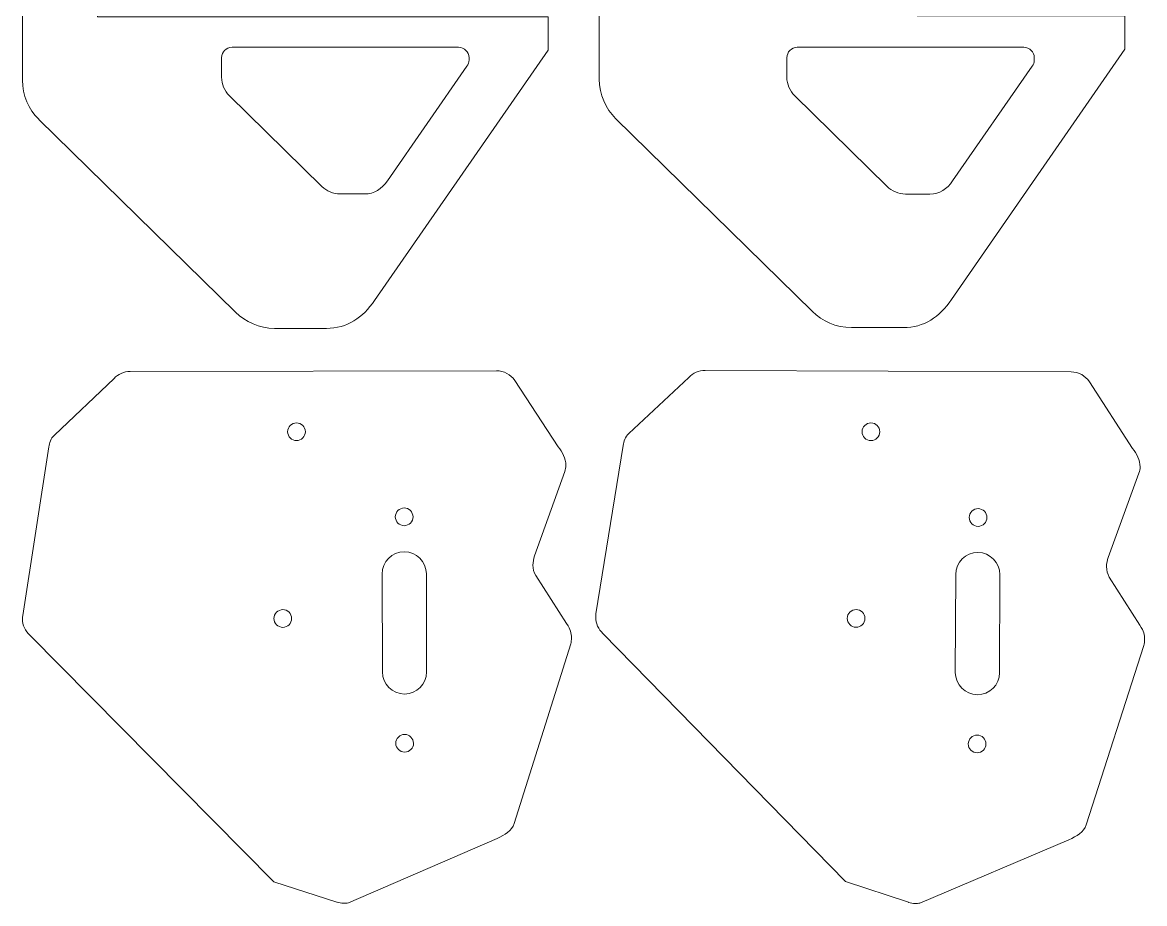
# Model space of a CAD drawing. Header units: inches. Extents: x -110 to 115, y -49 to 49.
# Drawn here: x 12.7 to 63.5, y -43.4 to -3.6 of the extents above; entities that cross this region are included whole.
import ezdxf

# ---------------------------------------------------------------- set-up
doc = ezdxf.new("R2010")
doc.units = ezdxf.units.IN
doc.header["$MEASUREMENT"] = 0
doc.layers.add('Livello 1', color=7, linetype='Continuous')

# ---------------------------------------------------------------- blocks, each defined once
blk = doc.blocks.new('block 3')
at = {"layer": 'Livello 1', "color": 250, "lineweight": 9}
blk.add_open_spline([(54.724, -16.101), (54.724, -16.101), (54.725, -16.101), (54.725, -16.101), (54.725, -16.101), (54.725, -16.101), (54.725, -16.101), (54.725, -16.101), (54.725, -16.101), (54.725, -16.101), (54.725, -16.101), (54.725, -16.101), (54.725, -16.101), (54.725, -16.101), (62.563, -4.789), (62.563, -4.789), (62.563, -4.789), (62.563, -4.789), (62.563, -4.789), (62.563, -4.789), (62.563, -4.789), (62.563, -4.789), (62.563, -4.789), (62.563, -4.789), (62.563, -4.789), (62.563, -4.789), (62.563, -3.285), (62.563, -3.285), (62.563, -3.285), (62.563, -3.285), (62.563, -3.285), (62.563, -3.285), (62.563, -3.285), (62.563, -3.285), (62.563, -3.285), (62.563, -3.285), (62.563, -3.285), (62.563, -3.285), (53.18, -3.285), (53.18, -3.285), (53.18, -3.285), (53.18, -3.285), (53.18, -3.285), (53.18, -3.285), (53.18, -3.285), (53.18, -3.285), (53.18, -3.285), (53.18, -3.285), (53.18, -3.285), (53.18, -3.285), (53.18, -2.284), (53.18, -2.284), (53.18, -2.284), (53.18, -2.284), (53.18, -2.284), (53.18, -2.284), (53.18, -2.284), (53.18, -2.284), (53.18, -2.284), (53.18, -2.284), (53.18, -2.284), (53.18, -2.284), (62.563, -2.284), (62.563, -2.284), (62.563, -2.284), (62.563, -2.284), (62.563, -2.284), (62.563, -2.284), (62.563, -2.284), (62.563, -2.284), (62.563, -2.284), (62.563, -2.284), (62.563, -2.284), (62.563, -2.284), (62.563, 1.038), (62.563, 1.038), (62.563, 1.038), (62.563, 1.038), (62.563, 1.038), (62.563, 1.038), (62.563, 1.038), (62.563, 1.038), (62.563, 1.038), (62.563, 1.038), (62.563, 1.038), (62.563, 1.038), (60.559, 3.043), (60.559, 3.043), (60.559, 3.043), (60.559, 3.043), (60.559, 3.043), (60.559, 3.043), (60.559, 3.043), (60.559, 3.043), (60.559, 3.043), (60.559, 3.043), (60.559, 3.043), (60.559, 3.043), (60.557, 3.038), (60.557, 3.038), (60.557, 3.038), (60.557, 3.038), (60.557, 3.038), (60.557, 3.038), (60.557, 3.038), (60.557, 3.038), (60.557, 3.038), (60.557, 3.038), (60.557, 3.038), (60.557, 3.038), (60.557, 28.702), (60.557, 28.702), (60.557, 28.702), (60.557, 28.702), (60.557, 28.702), (60.557, 28.702), (60.557, 28.702), (60.557, 28.702), (60.557, 28.702), (60.557, 28.702), (60.557, 28.702), (60.557, 28.702), (60.559, 28.697), (60.559, 28.697), (60.559, 28.697), (60.559, 28.697), (60.559, 28.697), (60.559, 28.697), (60.559, 28.697), (60.559, 28.697), (60.559, 28.697), (60.559, 28.697), (60.559, 28.697), (60.559, 28.697), (62.563, 30.702), (62.563, 30.702), (62.563, 30.702), (62.563, 30.702), (62.563, 30.702), (62.563, 30.702), (62.563, 30.702), (62.563, 30.702), (62.563, 30.702), (62.563, 30.702), (62.563, 30.702), (62.563, 30.702), (62.563, 34.014), (62.563, 34.014), (62.563, 34.014), (62.563, 34.014), (62.563, 34.014), (62.563, 34.014), (62.563, 34.014), (62.563, 34.014), (62.563, 34.014), (62.563, 34.014), (62.563, 34.014), (62.563, 34.014), (53.18, 34.014), (53.18, 34.014), (53.18, 34.014), (53.18, 34.014), (53.18, 34.014), (53.18, 34.014), (53.18, 34.014), (53.18, 34.014), (53.18, 34.014), (53.18, 34.014), (53.18, 34.014), (53.18, 34.014), (53.18, 35.015), (53.18, 35.015), (53.18, 35.015), (53.18, 35.015), (53.18, 35.015), (53.18, 35.015), (53.18, 35.015), (53.18, 35.015), (53.18, 35.015), (53.18, 35.015), (53.18, 35.015), (53.18, 35.015), (62.563, 35.015), (62.563, 35.015), (62.563, 35.015), (62.563, 35.015), (62.563, 35.015), (62.563, 35.015), (62.563, 35.015), (62.563, 35.015), (62.563, 35.015), (62.563, 35.015), (62.563, 35.015), (62.563, 35.015), (62.563, 36.519), (62.563, 36.519), (62.563, 36.519), (62.563, 36.519), (62.563, 36.519), (62.563, 36.519), (62.563, 36.519), (62.563, 36.519), (62.563, 36.519), (62.563, 36.519), (62.563, 36.519), (62.563, 36.519), (54.725, 47.831), (54.725, 47.831), (54.725, 47.831), (54.725, 47.831), (54.725, 47.831), (54.725, 47.831), (54.725, 47.831), (54.725, 47.831), (54.725, 47.831), (54.725, 47.831), (54.725, 47.831), (54.725, 47.831), (54.724, 47.83), (54.724, 47.83), (54.724, 47.83), (54.724, 47.83), (54.724, 47.83), (54.724, 47.83), (54.724, 47.83), (54.724, 47.83), (54.724, 47.83), (54.724, 47.83), (54.724, 47.83), (54.191, 48.619), (53.481, 49.096), (52.55, 49.096), (52.55, 49.096), (52.55, 49.096), (52.55, 49.096), (52.55, 49.096), (52.55, 49.096), (52.55, 49.096), (52.55, 49.096), (52.55, 49.096), (52.55, 49.096), (52.55, 49.096), (50.203, 49.096), (50.203, 49.096), (50.203, 49.096), (50.203, 49.096), (50.203, 49.096), (50.203, 49.096), (50.203, 49.096), (50.203, 49.096), (50.203, 49.096), (50.203, 49.096), (50.203, 49.096), (49.513, 49.096), (48.888, 48.816), (48.436, 48.364), (48.436, 48.364), (48.436, 48.364), (48.436, 48.364), (48.436, 48.364), (48.436, 48.364), (48.436, 48.364), (48.436, 48.364), (48.436, 48.364), (48.436, 48.364), (48.436, 48.364), (39.542, 39.651), (39.542, 39.651), (39.542, 39.651), (39.542, 39.651), (39.542, 39.651), (39.542, 39.651), (39.542, 39.651), (39.542, 39.651), (39.542, 39.651), (39.542, 39.651), (39.542, 39.651), (39.542, 39.651), (39.545, 39.649), (39.545, 39.649), (39.545, 39.649), (39.545, 39.649), (39.545, 39.649), (39.545, 39.649), (39.545, 39.649), (39.545, 39.649), (39.545, 39.649), (39.545, 39.649), (39.545, 39.649), (39.089, 39.196), (38.806, 38.569), (38.806, 37.876), (38.806, 37.876), (38.806, 37.876), (38.806, 37.876), (38.806, 37.876), (38.806, 37.876), (38.806, 37.876), (38.806, 37.876), (38.806, 37.876), (38.806, 37.876), (38.806, 37.876), (38.806, 36.519), (38.806, 36.519), (38.806, 36.519), (38.806, 36.519), (38.806, 36.519), (38.806, 36.519), (38.806, 36.519), (38.806, 36.519), (38.806, 36.519), (38.806, 36.519), (38.806, 36.519), (38.806, 36.519), (38.806, -4.789), (38.806, -4.789), (38.806, -4.789), (38.806, -4.789), (38.806, -4.789), (38.806, -4.789), (38.806, -4.789), (38.806, -4.789), (38.806, -4.789), (38.806, -4.789), (38.806, -4.789), (38.806, -4.789), (38.806, -6.146), (38.806, -6.146), (38.806, -6.146), (38.806, -6.146), (38.806, -6.146), (38.806, -6.146), (38.806, -6.146), (38.806, -6.146), (38.806, -6.146), (38.806, -6.146), (38.806, -6.146), (38.806, -6.839), (39.089, -7.467), (39.545, -7.92), (39.545, -7.92), (39.545, -7.92), (39.545, -7.92), (39.545, -7.92), (39.545, -7.92), (39.545, -7.92), (39.545, -7.92), (39.545, -7.92), (39.545, -7.92), (39.545, -7.92), (39.542, -7.922), (39.542, -7.922), (39.542, -7.922), (39.542, -7.922), (39.542, -7.922), (39.542, -7.922), (39.542, -7.922), (39.542, -7.922), (39.542, -7.922), (39.542, -7.922), (39.542, -7.922), (39.542, -7.922), (48.436, -16.634), (48.436, -16.634), (48.436, -16.634), (48.436, -16.634), (48.436, -16.634), (48.436, -16.634), (48.436, -16.634), (48.436, -16.634), (48.436, -16.634), (48.436, -16.634), (48.436, -16.634), (48.888, -17.087), (49.513, -17.367), (50.203, -17.367), (50.203, -17.367), (50.203, -17.367), (50.203, -17.367), (50.203, -17.367), (50.203, -17.367), (50.203, -17.367), (50.203, -17.367), (50.203, -17.367), (50.203, -17.367), (50.203, -17.367), (52.55, -17.367), (52.55, -17.367), (52.55, -17.367), (52.55, -17.367), (52.55, -17.367), (52.55, -17.367), (52.55, -17.367), (52.55, -17.367), (52.55, -17.367), (52.55, -17.367), (52.55, -17.367), (53.481, -17.367), (54.191, -16.889), (54.724, -16.101)], degree=3, knots=[0, 0, 0, 0, 1, 1, 1, 2, 2, 2, 3, 3, 3, 4, 4, 4, 5, 5, 5, 6, 6, 6, 7, 7, 7, 8, 8, 8, 9, 9, 9, 10, 10, 10, 11, 11, 11, 12, 12, 12, 13, 13, 13, 14, 14, 14, 15, 15, 15, 16, 16, 16, 17, 17, 17, 18, 18, 18, 19, 19, 19, 20, 20, 20, 21, 21, 21, 22, 22, 22, 23, 23, 23, 24, 24, 24, 25, 25, 25, 26, 26, 26, 27, 27, 27, 28, 28, 28, 29, 29, 29, 30, 30, 30, 31, 31, 31, 32, 32, 32, 33, 33, 33, 34, 34, 34, 35, 35, 35, 36, 36, 36, 37, 37, 37, 38, 38, 38, 39, 39, 39, 40, 40, 40, 41, 41, 41, 42, 42, 42, 43, 43, 43, 44, 44, 44, 45, 45, 45, 46, 46, 46, 47, 47, 47, 48, 48, 48, 49, 49, 49, 50, 50, 50, 51, 51, 51, 52, 52, 52, 53, 53, 53, 54, 54, 54, 55, 55, 55, 56, 56, 56, 57, 57, 57, 58, 58, 58, 59, 59, 59, 60, 60, 60, 61, 61, 61, 62, 62, 62, 63, 63, 63, 64, 64, 64, 65, 65, 65, 66, 66, 66, 67, 67, 67, 68, 68, 68, 69, 69, 69, 70, 70, 70, 71, 71, 71, 72, 72, 72, 73, 73, 73, 74, 74, 74, 75, 75, 75, 76, 76, 76, 77, 77, 77, 78, 78, 78, 79, 79, 79, 80, 80, 80, 81, 81, 81, 82, 82, 82, 83, 83, 83, 84, 84, 84, 85, 85, 85, 86, 86, 86, 87, 87, 87, 88, 88, 88, 89, 89, 89, 90, 90, 90, 91, 91, 91, 92, 92, 92, 93, 93, 93, 94, 94, 94, 95, 95, 95, 96, 96, 96, 97, 97, 97, 98, 98, 98, 99, 99, 99, 100, 100, 100, 101, 101, 101, 102, 102, 102, 103, 103, 103, 104, 104, 104, 105, 105, 105, 106, 106, 106, 107, 107, 107, 108, 108, 108, 109, 109, 109, 110, 110, 110, 111, 111, 111, 112, 112, 112, 113, 113, 113, 114, 114, 114, 115, 115, 115, 116, 116, 116, 117, 117, 117, 118, 118, 118, 119, 119, 119, 120, 120, 120, 121, 121, 121, 122, 122, 122, 123, 123, 123, 124, 124, 124, 125, 125, 125, 126, 126, 126, 127, 127, 127, 128, 128, 128, 129, 129, 129, 130, 130, 130, 131, 131, 131, 132, 132, 132, 133, 133, 133, 133], dxfattribs=at)
blk = doc.blocks.new('block 2')
at = {"layer": 'Livello 1'}
blk.add_blockref('block 3', (0, 0), dxfattribs=at)
blk = doc.blocks.new('block 7')
at = {"layer": 'Livello 1', "color": 250, "lineweight": 9}
blk.add_open_spline([(52.649, -11.33), (52.324, -11.33), (52.03, -11.198), (51.817, -10.985), (51.817, -10.985), (51.817, -10.985), (51.817, -10.985), (51.817, -10.985), (51.817, -10.985), (51.817, -10.985), (51.817, -10.985), (51.817, -10.985), (51.817, -10.985), (51.817, -10.985), (47.631, -6.884), (47.631, -6.884), (47.631, -6.884), (47.631, -6.884), (47.631, -6.884), (47.631, -6.884), (47.631, -6.884), (47.631, -6.884), (47.631, -6.884), (47.631, -6.884), (47.631, -6.884), (47.631, -6.884), (47.632, -6.883), (47.632, -6.883), (47.632, -6.883), (47.632, -6.883), (47.632, -6.883), (47.632, -6.883), (47.632, -6.883), (47.632, -6.883), (47.632, -6.883), (47.632, -6.883), (47.632, -6.883), (47.417, -6.67), (47.284, -6.375), (47.284, -6.048), (47.284, -6.048), (47.284, -6.048), (47.284, -6.048), (47.284, -6.048), (47.284, -6.048), (47.284, -6.048), (47.284, -6.048), (47.284, -6.048), (47.284, -6.048), (47.284, -6.048), (47.284, -5.172), (47.284, -5.172), (47.284, -5.172), (47.284, -5.172), (47.284, -5.172), (47.284, -5.172), (47.284, -5.172), (47.284, -5.172), (47.284, -5.172), (47.284, -5.172), (47.284, -5.172), (47.284, -4.912), (47.495, -4.701), (47.755, -4.701), (47.755, -4.701), (47.755, -4.701), (47.755, -4.701), (47.755, -4.701), (47.755, -4.701), (47.755, -4.701), (47.755, -4.701), (47.755, -4.701), (47.755, -4.701), (47.755, -4.701), (57.996, -4.701), (57.996, -4.701), (57.996, -4.701), (57.996, -4.701), (57.996, -4.701), (57.996, -4.701), (57.996, -4.701), (57.996, -4.701), (57.996, -4.701), (57.996, -4.701), (57.996, -4.701), (58.256, -4.701), (58.467, -4.912), (58.467, -5.172), (58.467, -5.172), (58.467, -5.172), (58.467, -5.172), (58.467, -5.172), (58.467, -5.172), (58.467, -5.172), (58.467, -5.172), (58.467, -5.172), (58.467, -5.172), (58.467, -5.172), (58.467, -5.273), (58.467, -5.273), (58.467, -5.273), (58.467, -5.273), (58.467, -5.273), (58.467, -5.273), (58.467, -5.273), (58.467, -5.273), (58.467, -5.273), (58.467, -5.273), (58.467, -5.273), (58.467, -5.38), (58.431, -5.479), (58.37, -5.558), (58.37, -5.558), (58.37, -5.558), (58.37, -5.558), (58.37, -5.558), (58.37, -5.558), (58.37, -5.558), (58.37, -5.558), (58.37, -5.558), (58.37, -5.558), (58.37, -5.558), (54.777, -10.734), (54.777, -10.734), (54.777, -10.734), (54.777, -10.734), (54.777, -10.734), (54.777, -10.734), (54.777, -10.734), (54.777, -10.734), (54.777, -10.734), (54.777, -10.734), (54.777, -10.734), (54.777, -10.734), (54.777, -10.734), (54.777, -10.734), (54.777, -10.734), (54.777, -10.734), (54.777, -10.734), (54.777, -10.734), (54.777, -10.734), (54.777, -10.734), (54.777, -10.734), (54.777, -10.734), (54.777, -10.734), (54.526, -11.105), (54.192, -11.33), (53.753, -11.33), (53.753, -11.33), (53.753, -11.33), (53.753, -11.33), (53.753, -11.33), (53.753, -11.33), (53.753, -11.33), (53.753, -11.33), (53.753, -11.33), (53.753, -11.33), (53.753, -11.33), (52.649, -11.33), (52.649, -11.33)], degree=3, knots=[0, 0, 0, 0, 1, 1, 1, 2, 2, 2, 3, 3, 3, 4, 4, 4, 5, 5, 5, 6, 6, 6, 7, 7, 7, 8, 8, 8, 9, 9, 9, 10, 10, 10, 11, 11, 11, 12, 12, 12, 13, 13, 13, 14, 14, 14, 15, 15, 15, 16, 16, 16, 17, 17, 17, 18, 18, 18, 19, 19, 19, 20, 20, 20, 21, 21, 21, 22, 22, 22, 23, 23, 23, 24, 24, 24, 25, 25, 25, 26, 26, 26, 27, 27, 27, 28, 28, 28, 29, 29, 29, 30, 30, 30, 31, 31, 31, 32, 32, 32, 33, 33, 33, 34, 34, 34, 35, 35, 35, 36, 36, 36, 37, 37, 37, 38, 38, 38, 39, 39, 39, 40, 40, 40, 41, 41, 41, 42, 42, 42, 43, 43, 43, 44, 44, 44, 45, 45, 45, 46, 46, 46, 47, 47, 47, 48, 48, 48, 49, 49, 49, 50, 50, 50, 51, 51, 51, 52, 52, 52, 53, 53, 53, 53], dxfattribs=at)
blk = doc.blocks.new('block 6')
at = {"layer": 'Livello 1'}
blk.add_blockref('block 7', (0, 0), dxfattribs=at)
blk = doc.blocks.new('block 9')
at = {"layer": 'Livello 1', "color": 250, "lineweight": 9}
blk.add_open_spline([(28.65, -16.135), (28.65, -16.135), (28.651, -16.135), (28.651, -16.135), (28.651, -16.135), (28.651, -16.135), (28.651, -16.135), (28.651, -16.135), (28.651, -16.135), (28.651, -16.135), (28.651, -16.135), (28.651, -16.135), (28.651, -16.135), (28.651, -16.135), (36.489, -4.823), (36.489, -4.823), (36.489, -4.823), (36.489, -4.823), (36.489, -4.823), (36.489, -4.823), (36.489, -4.823), (36.489, -4.823), (36.489, -4.823), (36.489, -4.823), (36.489, -4.823), (36.489, -4.823), (36.489, -3.319), (36.489, -3.319), (36.489, -3.319), (36.489, -3.319), (36.489, -3.319), (36.489, -3.319), (36.489, -3.319), (36.489, -3.319), (36.489, -3.319), (36.489, -3.319), (36.489, -3.319), (36.489, -3.319), (16.131, -3.319), (16.131, -3.319), (16.131, -3.319), (16.131, -3.319), (16.131, -3.319), (16.131, -3.319), (16.131, 34.697), (16.131, 34.697), (16.131, 34.697), (16.131, 34.697), (16.131, 34.697), (16.131, 34.697), (20.963, 34.697), (20.963, 34.697), (20.963, 34.697), (20.963, 34.697), (20.963, 34.697), (20.963, 34.697), (36.489, 34.697), (36.489, 34.697), (36.489, 34.697), (36.489, 34.697), (36.489, 34.697), (36.489, 34.697), (36.489, 34.697), (36.489, 34.697), (36.489, 34.697), (36.489, 34.697), (36.489, 34.697), (36.489, 34.697), (36.489, 36.201), (36.489, 36.201), (36.489, 36.201), (36.489, 36.201), (36.489, 36.201), (36.489, 36.201), (36.489, 36.201), (36.489, 36.201), (36.489, 36.201), (36.489, 36.201), (36.489, 36.201), (36.489, 36.201), (28.651, 47.513), (28.651, 47.513), (28.651, 47.513), (28.651, 47.513), (28.651, 47.513), (28.651, 47.513), (28.651, 47.513), (28.651, 47.513), (28.651, 47.513), (28.651, 47.513), (28.651, 47.513), (28.651, 47.513), (28.65, 47.513), (28.65, 47.513), (28.65, 47.513), (28.65, 47.513), (28.65, 47.513), (28.65, 47.513), (28.65, 47.513), (28.65, 47.513), (28.65, 47.513), (28.65, 47.513), (28.65, 47.513), (28.117, 48.301), (27.407, 48.779), (26.475, 48.779), (26.475, 48.779), (26.475, 48.779), (26.475, 48.779), (26.475, 48.779), (26.475, 48.779), (26.475, 48.779), (26.475, 48.779), (26.475, 48.779), (26.475, 48.779), (26.475, 48.779), (24.129, 48.779), (24.129, 48.779), (24.129, 48.779), (24.129, 48.779), (24.129, 48.779), (24.129, 48.779), (24.129, 48.779), (24.129, 48.779), (24.129, 48.779), (24.129, 48.779), (24.129, 48.779), (23.439, 48.779), (22.814, 48.499), (22.362, 48.046), (22.362, 48.046), (22.362, 48.046), (22.362, 48.046), (22.362, 48.046), (22.362, 48.046), (22.362, 48.046), (22.362, 48.046), (22.362, 48.046), (22.362, 48.046), (22.362, 48.046), (13.468, 39.334), (13.468, 39.334), (13.468, 39.334), (13.468, 39.334), (13.468, 39.334), (13.468, 39.334), (13.468, 39.334), (13.468, 39.334), (13.468, 39.334), (13.468, 39.334), (13.468, 39.334), (13.468, 39.334), (13.47, 39.332), (13.47, 39.332), (13.47, 39.332), (13.47, 39.332), (13.47, 39.332), (13.47, 39.332), (13.47, 39.332), (13.47, 39.332), (13.47, 39.332), (13.47, 39.332), (13.47, 39.332), (13.015, 38.879), (12.732, 38.251), (12.732, 37.558), (12.732, 37.558), (12.732, 37.558), (12.732, 37.558), (12.732, 37.558), (12.732, 37.558), (12.732, 37.558), (12.732, 37.558), (12.732, 37.558), (12.732, 37.558), (12.732, 37.558), (12.732, 36.201), (12.732, 36.201), (12.732, 36.201), (12.732, 36.201), (12.732, 36.201), (12.732, 36.201), (12.732, 36.201), (12.732, 36.201), (12.732, 36.201), (12.732, 36.201), (12.732, 36.201), (12.732, 36.201), (12.732, -4.823), (12.732, -4.823), (12.732, -4.823), (12.732, -4.823), (12.732, -4.823), (12.732, -4.823), (12.732, -4.823), (12.732, -4.823), (12.732, -4.823), (12.732, -4.823), (12.732, -4.823), (12.732, -4.823), (12.732, -6.18), (12.732, -6.18), (12.732, -6.18), (12.732, -6.18), (12.732, -6.18), (12.732, -6.18), (12.732, -6.18), (12.732, -6.18), (12.732, -6.18), (12.732, -6.18), (12.732, -6.18), (12.732, -6.873), (13.015, -7.5), (13.47, -7.953), (13.47, -7.953), (13.47, -7.953), (13.47, -7.953), (13.47, -7.953), (13.47, -7.953), (13.47, -7.953), (13.47, -7.953), (13.47, -7.953), (13.47, -7.953), (13.47, -7.953), (13.468, -7.956), (13.468, -7.956), (13.468, -7.956), (13.468, -7.956), (13.468, -7.956), (13.468, -7.956), (13.468, -7.956), (13.468, -7.956), (13.468, -7.956), (13.468, -7.956), (13.468, -7.956), (13.468, -7.956), (22.362, -16.668), (22.362, -16.668), (22.362, -16.668), (22.362, -16.668), (22.362, -16.668), (22.362, -16.668), (22.362, -16.668), (22.362, -16.668), (22.362, -16.668), (22.362, -16.668), (22.362, -16.668), (22.814, -17.12), (23.439, -17.4), (24.129, -17.4), (24.129, -17.4), (24.129, -17.4), (24.129, -17.4), (24.129, -17.4), (24.129, -17.4), (24.129, -17.4), (24.129, -17.4), (24.129, -17.4), (24.129, -17.4), (24.129, -17.4), (26.475, -17.4), (26.475, -17.4), (26.475, -17.4), (26.475, -17.4), (26.475, -17.4), (26.475, -17.4), (26.475, -17.4), (26.475, -17.4), (26.475, -17.4), (26.475, -17.4), (26.475, -17.4), (27.407, -17.4), (28.117, -16.923), (28.65, -16.135)], degree=3, knots=[0, 0, 0, 0, 1, 1, 1, 2, 2, 2, 3, 3, 3, 4, 4, 4, 5, 5, 5, 6, 6, 6, 7, 7, 7, 8, 8, 8, 9, 9, 9, 10, 10, 10, 11, 11, 11, 12, 12, 12, 13, 13, 13, 14, 14, 14, 15, 15, 15, 16, 16, 16, 17, 17, 17, 18, 18, 18, 19, 19, 19, 20, 20, 20, 21, 21, 21, 22, 22, 22, 23, 23, 23, 24, 24, 24, 25, 25, 25, 26, 26, 26, 27, 27, 27, 28, 28, 28, 29, 29, 29, 30, 30, 30, 31, 31, 31, 32, 32, 32, 33, 33, 33, 34, 34, 34, 35, 35, 35, 36, 36, 36, 37, 37, 37, 38, 38, 38, 39, 39, 39, 40, 40, 40, 41, 41, 41, 42, 42, 42, 43, 43, 43, 44, 44, 44, 45, 45, 45, 46, 46, 46, 47, 47, 47, 48, 48, 48, 49, 49, 49, 50, 50, 50, 51, 51, 51, 52, 52, 52, 53, 53, 53, 54, 54, 54, 55, 55, 55, 56, 56, 56, 57, 57, 57, 58, 58, 58, 59, 59, 59, 60, 60, 60, 61, 61, 61, 62, 62, 62, 63, 63, 63, 64, 64, 64, 65, 65, 65, 66, 66, 66, 67, 67, 67, 68, 68, 68, 69, 69, 69, 70, 70, 70, 71, 71, 71, 72, 72, 72, 73, 73, 73, 74, 74, 74, 75, 75, 75, 76, 76, 76, 77, 77, 77, 78, 78, 78, 79, 79, 79, 80, 80, 80, 81, 81, 81, 82, 82, 82, 83, 83, 83, 84, 84, 84, 85, 85, 85, 86, 86, 86, 87, 87, 87, 88, 88, 88, 89, 89, 89, 90, 90, 90, 91, 91, 91, 91], dxfattribs=at)
blk = doc.blocks.new('block 8')
at = {"layer": 'Livello 1'}
blk.add_blockref('block 9', (0, 0), dxfattribs=at)
blk = doc.blocks.new('block 13')
at = {"layer": 'Livello 1', "color": 250, "lineweight": 9}
blk.add_open_spline([(27.099, -11.328), (26.774, -11.328), (26.48, -11.196), (26.267, -10.983), (26.267, -10.983), (26.267, -10.983), (26.267, -10.983), (26.267, -10.983), (26.267, -10.983), (26.267, -10.983), (26.267, -10.983), (26.267, -10.983), (26.267, -10.983), (26.267, -10.983), (22.081, -6.882), (22.081, -6.882), (22.081, -6.882), (22.081, -6.882), (22.081, -6.882), (22.081, -6.882), (22.081, -6.882), (22.081, -6.882), (22.081, -6.882), (22.081, -6.882), (22.081, -6.882), (22.081, -6.882), (22.081, -6.881), (22.081, -6.881), (22.081, -6.881), (22.081, -6.881), (22.081, -6.881), (22.081, -6.881), (22.081, -6.881), (22.081, -6.881), (22.081, -6.881), (22.081, -6.881), (22.081, -6.881), (21.867, -6.668), (21.734, -6.373), (21.734, -6.046), (21.734, -6.046), (21.734, -6.046), (21.734, -6.046), (21.734, -6.046), (21.734, -6.046), (21.734, -6.046), (21.734, -6.046), (21.734, -6.046), (21.734, -6.046), (21.734, -6.046), (21.734, -5.17), (21.734, -5.17), (21.734, -5.17), (21.734, -5.17), (21.734, -5.17), (21.734, -5.17), (21.734, -5.17), (21.734, -5.17), (21.734, -5.17), (21.734, -5.17), (21.734, -5.17), (21.734, -4.91), (21.945, -4.7), (22.205, -4.7), (22.205, -4.7), (22.205, -4.7), (22.205, -4.7), (22.205, -4.7), (22.205, -4.7), (22.205, -4.7), (22.205, -4.7), (22.205, -4.7), (22.205, -4.7), (22.205, -4.7), (32.446, -4.7), (32.446, -4.7), (32.446, -4.7), (32.446, -4.7), (32.446, -4.7), (32.446, -4.7), (32.446, -4.7), (32.446, -4.7), (32.446, -4.7), (32.446, -4.7), (32.446, -4.7), (32.706, -4.7), (32.917, -4.91), (32.917, -5.17), (32.917, -5.17), (32.917, -5.17), (32.917, -5.17), (32.917, -5.17), (32.917, -5.17), (32.917, -5.17), (32.917, -5.17), (32.917, -5.17), (32.917, -5.17), (32.917, -5.17), (32.917, -5.271), (32.917, -5.271), (32.917, -5.271), (32.917, -5.271), (32.917, -5.271), (32.917, -5.271), (32.917, -5.271), (32.917, -5.271), (32.917, -5.271), (32.917, -5.271), (32.917, -5.271), (32.917, -5.378), (32.881, -5.477), (32.82, -5.556), (32.82, -5.556), (32.82, -5.556), (32.82, -5.556), (32.82, -5.556), (32.82, -5.556), (32.82, -5.556), (32.82, -5.556), (32.82, -5.556), (32.82, -5.556), (32.82, -5.556), (29.227, -10.733), (29.227, -10.733), (29.227, -10.733), (29.227, -10.733), (29.227, -10.733), (29.227, -10.733), (29.227, -10.733), (29.227, -10.733), (29.227, -10.733), (29.227, -10.733), (29.227, -10.733), (29.227, -10.733), (29.227, -10.732), (29.227, -10.732), (29.227, -10.732), (29.227, -10.732), (29.227, -10.732), (29.227, -10.732), (29.227, -10.732), (29.227, -10.732), (29.227, -10.732), (29.227, -10.732), (29.227, -10.732), (28.976, -11.103), (28.642, -11.328), (28.203, -11.328), (28.203, -11.328), (28.203, -11.328), (28.203, -11.328), (28.203, -11.328), (28.203, -11.328), (28.203, -11.328), (28.203, -11.328), (28.203, -11.328), (28.203, -11.328), (28.203, -11.328), (27.099, -11.328), (27.099, -11.328)], degree=3, knots=[0, 0, 0, 0, 1, 1, 1, 2, 2, 2, 3, 3, 3, 4, 4, 4, 5, 5, 5, 6, 6, 6, 7, 7, 7, 8, 8, 8, 9, 9, 9, 10, 10, 10, 11, 11, 11, 12, 12, 12, 13, 13, 13, 14, 14, 14, 15, 15, 15, 16, 16, 16, 17, 17, 17, 18, 18, 18, 19, 19, 19, 20, 20, 20, 21, 21, 21, 22, 22, 22, 23, 23, 23, 24, 24, 24, 25, 25, 25, 26, 26, 26, 27, 27, 27, 28, 28, 28, 29, 29, 29, 30, 30, 30, 31, 31, 31, 32, 32, 32, 33, 33, 33, 34, 34, 34, 35, 35, 35, 36, 36, 36, 37, 37, 37, 38, 38, 38, 39, 39, 39, 40, 40, 40, 41, 41, 41, 42, 42, 42, 43, 43, 43, 44, 44, 44, 45, 45, 45, 46, 46, 46, 47, 47, 47, 48, 48, 48, 49, 49, 49, 50, 50, 50, 51, 51, 51, 52, 52, 52, 53, 53, 53, 53], dxfattribs=at)
blk = doc.blocks.new('block 12')
at = {"layer": 'Livello 1'}
blk.add_blockref('block 13', (0, 0), dxfattribs=at)
blk = doc.blocks.new('block 456')
at = {"layer": 'Livello 1', "color": 250, "lineweight": 9}
blk.add_open_spline([(37.329, -30.744), (37.329, -30.744), (35.932, -28.574), (35.932, -28.574), (35.932, -28.574), (35.932, -28.574), (35.932, -28.574), (35.932, -28.574), (35.932, -28.574), (35.932, -28.574), (35.932, -28.574), (35.932, -28.574), (35.932, -28.574), (35.932, -28.574), (35.932, -28.574), (35.932, -28.574), (35.932, -28.574), (35.932, -28.574), (35.932, -28.574), (35.932, -28.574), (35.932, -28.574), (35.932, -28.574), (35.932, -28.574), (35.932, -28.574), (35.932, -28.574), (35.844, -28.426), (35.807, -28.279), (35.807, -28.095), (35.807, -28.095), (35.807, -28.095), (35.807, -28.095), (35.807, -28.095), (35.807, -28.095), (35.807, -28.095), (35.807, -28.095), (35.807, -28.095), (35.807, -28.095), (35.806, -27.957), (35.834, -27.808), (35.884, -27.688), (35.884, -27.688), (35.884, -27.688), (35.884, -27.688), (35.884, -27.688), (35.884, -27.688), (35.884, -27.688), (35.884, -27.688), (35.884, -27.688), (35.884, -27.688), (35.884, -27.688), (37.245, -23.867), (37.245, -23.867), (37.245, -23.867), (37.245, -23.867), (37.245, -23.867), (37.245, -23.867), (37.245, -23.867), (37.245, -23.867), (37.245, -23.867), (37.245, -23.867), (37.245, -23.867), (37.278, -23.767), (37.296, -23.696), (37.296, -23.585), (37.296, -23.585), (37.296, -23.585), (37.296, -23.585), (37.296, -23.585), (37.296, -23.585), (37.296, -23.585), (37.296, -23.585), (37.296, -23.585), (37.296, -23.585), (37.296, -23.289), (37.125, -22.99), (36.952, -22.754), (36.952, -22.754), (36.952, -22.754), (36.952, -22.754), (36.952, -22.754), (36.952, -22.754), (36.952, -22.754), (36.952, -22.754), (36.952, -22.754), (36.952, -22.754), (36.952, -22.754), (34.981, -19.751), (34.981, -19.751), (34.981, -19.751), (34.981, -19.751), (34.981, -19.751), (34.981, -19.751), (34.981, -19.751), (34.981, -19.751), (34.981, -19.751), (34.981, -19.751), (34.981, -19.751), (34.981, -19.751), (34.981, -19.751), (34.981, -19.751), (34.981, -19.751), (34.981, -19.751), (34.981, -19.751), (34.981, -19.751), (34.981, -19.751), (34.981, -19.751), (34.981, -19.751), (34.981, -19.751), (34.981, -19.751), (34.8, -19.487), (34.497, -19.314), (34.153, -19.315), (34.153, -19.315), (34.153, -19.315), (34.153, -19.315), (34.153, -19.315), (34.153, -19.315), (34.153, -19.315), (34.153, -19.315), (34.153, -19.315), (34.153, -19.315), (34.153, -19.315), (17.603, -19.35), (17.603, -19.35), (17.603, -19.35), (17.603, -19.35), (17.603, -19.35), (17.603, -19.35), (17.603, -19.35), (17.603, -19.35), (17.603, -19.35), (17.603, -19.35), (17.603, -19.35), (17.316, -19.35), (17.057, -19.472), (16.874, -19.667), (16.874, -19.667), (16.874, -19.667), (16.874, -19.667), (16.874, -19.667), (16.874, -19.667), (16.874, -19.667), (16.874, -19.667), (16.874, -19.667), (16.874, -19.667), (16.874, -19.667), (14.179, -22.221), (14.179, -22.221), (14.179, -22.221), (14.179, -22.221), (14.179, -22.221), (14.179, -22.221), (14.179, -22.221), (14.179, -22.221), (14.179, -22.221), (14.179, -22.221), (14.179, -22.221), (14, -22.38), (13.952, -22.586), (13.928, -22.76), (13.928, -22.76), (13.928, -22.76), (13.928, -22.76), (13.928, -22.76), (13.928, -22.76), (13.928, -22.76), (13.928, -22.76), (13.928, -22.76), (13.928, -22.76), (13.928, -22.76), (12.743, -30.376), (12.743, -30.376), (12.743, -30.376), (12.743, -30.376), (12.743, -30.376), (12.743, -30.376), (12.743, -30.376), (12.743, -30.376), (12.743, -30.376), (12.743, -30.376), (12.743, -30.376), (12.736, -30.424), (12.732, -30.473), (12.732, -30.522), (12.732, -30.522), (12.732, -30.522), (12.732, -30.522), (12.732, -30.522), (12.732, -30.522), (12.732, -30.522), (12.732, -30.522), (12.732, -30.522), (12.732, -30.522), (12.733, -30.817), (12.861, -31.081), (13.063, -31.263), (13.063, -31.263), (13.063, -31.263), (13.063, -31.263), (13.063, -31.263), (13.063, -31.263), (13.063, -31.263), (13.063, -31.263), (13.063, -31.263), (13.063, -31.263), (13.063, -31.263), (24.102, -42.409), (24.102, -42.409), (24.102, -42.409), (24.102, -42.409), (24.102, -42.409), (24.102, -42.409), (24.102, -42.409), (24.102, -42.409), (24.102, -42.409), (24.102, -42.409), (24.102, -42.409), (24.102, -42.409), (26.949, -43.328), (26.949, -43.328), (26.949, -43.328), (26.949, -43.328), (26.949, -43.328), (26.949, -43.328), (26.949, -43.328), (26.949, -43.328), (26.949, -43.328), (26.949, -43.328), (26.949, -43.328), (26.949, -43.328), (26.952, -43.329), (26.952, -43.329), (26.952, -43.329), (26.952, -43.329), (26.952, -43.329), (26.952, -43.329), (26.952, -43.329), (26.952, -43.329), (26.952, -43.329), (26.952, -43.329), (26.952, -43.329), (27.046, -43.358), (27.143, -43.382), (27.247, -43.382), (27.247, -43.382), (27.247, -43.382), (27.247, -43.382), (27.247, -43.382), (27.247, -43.382), (27.247, -43.382), (27.247, -43.382), (27.247, -43.382), (27.247, -43.382), (27.317, -43.382), (27.4, -43.374), (27.466, -43.361), (27.466, -43.361), (27.466, -43.361), (27.466, -43.361), (27.466, -43.361), (27.466, -43.361), (27.466, -43.361), (27.466, -43.361), (27.466, -43.361), (27.466, -43.361), (27.466, -43.361), (34.184, -40.455), (34.184, -40.455), (34.184, -40.455), (34.184, -40.455), (34.184, -40.455), (34.184, -40.455), (34.184, -40.455), (34.184, -40.455), (34.184, -40.455), (34.184, -40.455), (34.184, -40.455), (34.547, -40.285), (34.84, -40.11), (34.963, -39.781), (34.963, -39.781), (34.963, -39.781), (34.963, -39.781), (34.963, -39.781), (34.963, -39.781), (34.963, -39.781), (34.963, -39.781), (34.963, -39.781), (34.963, -39.781), (34.963, -39.781), (37.519, -31.652), (37.519, -31.652), (37.519, -31.652), (37.519, -31.652), (37.519, -31.652), (37.519, -31.652), (37.519, -31.652), (37.519, -31.652), (37.519, -31.652), (37.519, -31.652), (37.519, -31.652), (37.539, -31.574), (37.545, -31.483), (37.545, -31.399), (37.545, -31.399), (37.545, -31.399), (37.545, -31.399), (37.545, -31.399), (37.545, -31.399), (37.545, -31.399), (37.545, -31.399), (37.545, -31.399), (37.545, -31.399), (37.544, -31.153), (37.522, -31.02), (37.329, -30.744)], degree=3, knots=[0, 0, 0, 0, 1, 1, 1, 2, 2, 2, 3, 3, 3, 4, 4, 4, 5, 5, 5, 6, 6, 6, 7, 7, 7, 8, 8, 8, 9, 9, 9, 10, 10, 10, 11, 11, 11, 12, 12, 12, 13, 13, 13, 14, 14, 14, 15, 15, 15, 16, 16, 16, 17, 17, 17, 18, 18, 18, 19, 19, 19, 20, 20, 20, 21, 21, 21, 22, 22, 22, 23, 23, 23, 24, 24, 24, 25, 25, 25, 26, 26, 26, 27, 27, 27, 28, 28, 28, 29, 29, 29, 30, 30, 30, 31, 31, 31, 32, 32, 32, 33, 33, 33, 34, 34, 34, 35, 35, 35, 36, 36, 36, 37, 37, 37, 38, 38, 38, 39, 39, 39, 40, 40, 40, 41, 41, 41, 42, 42, 42, 43, 43, 43, 44, 44, 44, 45, 45, 45, 46, 46, 46, 47, 47, 47, 48, 48, 48, 49, 49, 49, 50, 50, 50, 51, 51, 51, 52, 52, 52, 53, 53, 53, 54, 54, 54, 55, 55, 55, 56, 56, 56, 57, 57, 57, 58, 58, 58, 59, 59, 59, 60, 60, 60, 61, 61, 61, 62, 62, 62, 63, 63, 63, 64, 64, 64, 65, 65, 65, 66, 66, 66, 67, 67, 67, 68, 68, 68, 69, 69, 69, 70, 70, 70, 71, 71, 71, 72, 72, 72, 73, 73, 73, 74, 74, 74, 75, 75, 75, 76, 76, 76, 77, 77, 77, 78, 78, 78, 79, 79, 79, 80, 80, 80, 81, 81, 81, 82, 82, 82, 83, 83, 83, 84, 84, 84, 85, 85, 85, 86, 86, 86, 87, 87, 87, 88, 88, 88, 89, 89, 89, 90, 90, 90, 91, 91, 91, 92, 92, 92, 93, 93, 93, 94, 94, 94, 95, 95, 95, 96, 96, 96, 97, 97, 97, 98, 98, 98, 99, 99, 99, 100, 100, 100, 101, 101, 101, 102, 102, 102, 103, 103, 103, 104, 104, 104, 105, 105, 105, 105], dxfattribs=at)
blk = doc.blocks.new('block 455')
at = {"layer": 'Livello 1'}
blk.add_blockref('block 456', (0, 0), dxfattribs=at)
blk = doc.blocks.new('block 458')
at = {"layer": 'Livello 1', "color": 250, "lineweight": 9}
blk.add_open_spline([(24.502, -30.912), (24.281, -30.913), (24.101, -30.734), (24.101, -30.513), (24.101, -30.513), (24.101, -30.513), (24.101, -30.513), (24.101, -30.513), (24.101, -30.513), (24.101, -30.513), (24.101, -30.513), (24.101, -30.513), (24.101, -30.513), (24.1, -30.292), (24.279, -30.113), (24.5, -30.112), (24.5, -30.112), (24.5, -30.112), (24.5, -30.112), (24.5, -30.112), (24.5, -30.112), (24.5, -30.112), (24.5, -30.112), (24.5, -30.112), (24.5, -30.112), (24.721, -30.112), (24.9, -30.29), (24.901, -30.511), (24.901, -30.511), (24.901, -30.511), (24.901, -30.511), (24.901, -30.511), (24.901, -30.511), (24.901, -30.511), (24.901, -30.511), (24.901, -30.511), (24.901, -30.511), (24.901, -30.732), (24.722, -30.912), (24.502, -30.912)], degree=3, knots=[0, 0, 0, 0, 1, 1, 1, 2, 2, 2, 3, 3, 3, 4, 4, 4, 5, 5, 5, 6, 6, 6, 7, 7, 7, 8, 8, 8, 9, 9, 9, 10, 10, 10, 11, 11, 11, 12, 12, 12, 13, 13, 13, 13], dxfattribs=at)
blk = doc.blocks.new('block 457')
at = {"layer": 'Livello 1'}
blk.add_blockref('block 458', (0, 0), dxfattribs=at)
blk = doc.blocks.new('block 460')
at = {"layer": 'Livello 1', "color": 250, "lineweight": 9}
blk.add_open_spline([(25.121, -22.471), (24.9, -22.472), (24.72, -22.293), (24.72, -22.072), (24.72, -22.072), (24.72, -22.072), (24.72, -22.072), (24.72, -22.072), (24.72, -22.072), (24.72, -22.072), (24.72, -22.072), (24.72, -22.072), (24.72, -22.072), (24.719, -21.851), (24.898, -21.672), (25.119, -21.671), (25.119, -21.671), (25.119, -21.671), (25.119, -21.671), (25.119, -21.671), (25.119, -21.671), (25.119, -21.671), (25.119, -21.671), (25.119, -21.671), (25.119, -21.671), (25.34, -21.671), (25.519, -21.849), (25.52, -22.07), (25.52, -22.07), (25.52, -22.07), (25.52, -22.07), (25.52, -22.07), (25.52, -22.07), (25.52, -22.07), (25.52, -22.07), (25.52, -22.07), (25.52, -22.07), (25.52, -22.291), (25.341, -22.471), (25.121, -22.471)], degree=3, knots=[0, 0, 0, 0, 1, 1, 1, 2, 2, 2, 3, 3, 3, 4, 4, 4, 5, 5, 5, 6, 6, 6, 7, 7, 7, 8, 8, 8, 9, 9, 9, 10, 10, 10, 11, 11, 11, 12, 12, 12, 13, 13, 13, 13], dxfattribs=at)
blk = doc.blocks.new('block 459')
at = {"layer": 'Livello 1'}
blk.add_blockref('block 460', (0, 0), dxfattribs=at)
blk = doc.blocks.new('block 462')
at = {"layer": 'Livello 1', "color": 250, "lineweight": 9}
blk.add_open_spline([(29.986, -25.518), (30.207, -25.517), (30.386, -25.696), (30.387, -25.917), (30.387, -25.917), (30.387, -25.917), (30.387, -25.917), (30.387, -25.917), (30.387, -25.917), (30.387, -25.917), (30.387, -25.917), (30.387, -25.917), (30.387, -25.917), (30.387, -26.138), (30.209, -26.317), (29.988, -26.318), (29.988, -26.318), (29.988, -26.318), (29.988, -26.318), (29.988, -26.318), (29.988, -26.318), (29.988, -26.318), (29.988, -26.318), (29.988, -26.318), (29.988, -26.318), (29.767, -26.318), (29.587, -26.14), (29.587, -25.919), (29.587, -25.919), (29.587, -25.919), (29.587, -25.919), (29.587, -25.919), (29.587, -25.919), (29.587, -25.919), (29.587, -25.919), (29.587, -25.919), (29.587, -25.919), (29.586, -25.698), (29.765, -25.518), (29.986, -25.518)], degree=3, knots=[0, 0, 0, 0, 1, 1, 1, 2, 2, 2, 3, 3, 3, 4, 4, 4, 5, 5, 5, 6, 6, 6, 7, 7, 7, 8, 8, 8, 9, 9, 9, 10, 10, 10, 11, 11, 11, 12, 12, 12, 13, 13, 13, 13], dxfattribs=at)
blk = doc.blocks.new('block 461')
at = {"layer": 'Livello 1'}
blk.add_blockref('block 462', (0, 0), dxfattribs=at)
blk = doc.blocks.new('block 464')
at = {"layer": 'Livello 1', "color": 250, "lineweight": 9}
blk.add_open_spline([(30.009, -36.553), (29.789, -36.553), (29.609, -36.375), (29.609, -36.154), (29.609, -36.154), (29.609, -36.154), (29.609, -36.154), (29.609, -36.154), (29.609, -36.154), (29.609, -36.154), (29.609, -36.154), (29.609, -36.154), (29.609, -36.154), (29.608, -35.933), (29.787, -35.753), (30.008, -35.753), (30.008, -35.753), (30.008, -35.753), (30.008, -35.753), (30.008, -35.753), (30.008, -35.753), (30.008, -35.753), (30.008, -35.753), (30.008, -35.753), (30.008, -35.753), (30.229, -35.752), (30.408, -35.931), (30.409, -36.152), (30.409, -36.152), (30.409, -36.152), (30.409, -36.152), (30.409, -36.152), (30.409, -36.152), (30.409, -36.152), (30.409, -36.152), (30.409, -36.152), (30.409, -36.152), (30.409, -36.373), (30.23, -36.552), (30.009, -36.553)], degree=3, knots=[0, 0, 0, 0, 1, 1, 1, 2, 2, 2, 3, 3, 3, 4, 4, 4, 5, 5, 5, 6, 6, 6, 7, 7, 7, 8, 8, 8, 9, 9, 9, 10, 10, 10, 11, 11, 11, 12, 12, 12, 13, 13, 13, 13], dxfattribs=at)
blk = doc.blocks.new('block 463')
at = {"layer": 'Livello 1'}
blk.add_blockref('block 464', (0, 0), dxfattribs=at)
blk = doc.blocks.new('block 466')
at = {"layer": 'Livello 1', "color": 250, "lineweight": 9}
blk.add_open_spline([(31.002, -32.925), (31.003, -33.477), (30.556, -33.926), (30.004, -33.927), (30.004, -33.927), (30.004, -33.927), (30.004, -33.927), (30.004, -33.927), (30.004, -33.927), (30.004, -33.927), (30.004, -33.927), (30.004, -33.927), (30.004, -33.927), (29.452, -33.928), (29.003, -33.481), (29.002, -32.929), (29.002, -32.929), (29.002, -32.929), (29.002, -32.929), (29.002, -32.929), (29.002, -32.929), (29.002, -32.929), (29.002, -32.929), (29.002, -32.929), (29.002, -32.929), (29.002, -32.929), (28.992, -28.503), (28.992, -28.503), (28.992, -28.503), (28.992, -28.503), (28.992, -28.503), (28.992, -28.503), (28.992, -28.503), (28.992, -28.503), (28.992, -28.503), (28.992, -28.503), (28.992, -28.503), (28.991, -27.95), (29.438, -27.502), (29.99, -27.501), (29.99, -27.501), (29.99, -27.501), (29.99, -27.501), (29.99, -27.501), (29.99, -27.501), (29.99, -27.501), (29.99, -27.501), (29.99, -27.501), (29.99, -27.501), (30.542, -27.499), (30.991, -27.946), (30.992, -28.499), (30.992, -28.499), (30.992, -28.499), (30.992, -28.499), (30.992, -28.499), (30.992, -28.499), (30.992, -28.499), (30.992, -28.499), (30.992, -28.499), (30.992, -28.499), (30.992, -28.499), (31.002, -32.925), (31.002, -32.925)], degree=3, knots=[0, 0, 0, 0, 1, 1, 1, 2, 2, 2, 3, 3, 3, 4, 4, 4, 5, 5, 5, 6, 6, 6, 7, 7, 7, 8, 8, 8, 9, 9, 9, 10, 10, 10, 11, 11, 11, 12, 12, 12, 13, 13, 13, 14, 14, 14, 15, 15, 15, 16, 16, 16, 17, 17, 17, 18, 18, 18, 19, 19, 19, 20, 20, 20, 21, 21, 21, 21], dxfattribs=at)
blk = doc.blocks.new('block 465')
at = {"layer": 'Livello 1'}
blk.add_blockref('block 466', (0, 0), dxfattribs=at)
blk = doc.blocks.new('block 454')
at = {"layer": 'Livello 1'}
for name in ['block 455', 'block 459', 'block 461', 'block 465', 'block 457', 'block 463']:
    blk.add_blockref(name, (0, 0), dxfattribs=at)
blk = doc.blocks.new('block 469')
at = {"layer": 'Livello 1', "color": 250, "lineweight": 9}
blk.add_open_spline([(63.239, -30.82), (63.239, -30.82), (61.856, -28.641), (61.856, -28.641), (61.856, -28.641), (61.856, -28.641), (61.856, -28.641), (61.856, -28.641), (61.856, -28.641), (61.856, -28.641), (61.856, -28.641), (61.856, -28.641), (61.856, -28.641), (61.856, -28.641), (61.856, -28.641), (61.856, -28.641), (61.856, -28.641), (61.856, -28.641), (61.856, -28.641), (61.856, -28.641), (61.856, -28.641), (61.856, -28.641), (61.856, -28.641), (61.856, -28.641), (61.856, -28.641), (61.769, -28.493), (61.733, -28.346), (61.734, -28.161), (61.734, -28.161), (61.734, -28.161), (61.734, -28.161), (61.734, -28.161), (61.734, -28.161), (61.734, -28.161), (61.734, -28.161), (61.734, -28.161), (61.734, -28.161), (61.734, -28.023), (61.763, -27.875), (61.814, -27.755), (61.814, -27.755), (61.814, -27.755), (61.814, -27.755), (61.814, -27.755), (61.814, -27.755), (61.814, -27.755), (61.814, -27.755), (61.814, -27.755), (61.814, -27.755), (61.814, -27.755), (63.199, -23.943), (63.199, -23.943), (63.199, -23.943), (63.199, -23.943), (63.199, -23.943), (63.199, -23.943), (63.199, -23.943), (63.199, -23.943), (63.199, -23.943), (63.199, -23.943), (63.199, -23.943), (63.233, -23.843), (63.251, -23.772), (63.252, -23.661), (63.252, -23.661), (63.252, -23.661), (63.252, -23.661), (63.252, -23.661), (63.252, -23.661), (63.252, -23.661), (63.252, -23.661), (63.252, -23.661), (63.252, -23.661), (63.253, -23.365), (63.084, -23.065), (62.913, -22.828), (62.913, -22.828), (62.913, -22.828), (62.913, -22.828), (62.913, -22.828), (62.913, -22.828), (62.913, -22.828), (62.913, -22.828), (62.913, -22.828), (62.913, -22.828), (62.913, -22.828), (60.961, -19.812), (60.961, -19.812), (60.961, -19.812), (60.961, -19.812), (60.961, -19.812), (60.961, -19.812), (60.961, -19.812), (60.961, -19.812), (60.961, -19.812), (60.961, -19.812), (60.961, -19.812), (60.961, -19.812), (60.961, -19.812), (60.961, -19.812), (60.961, -19.812), (60.961, -19.812), (60.961, -19.812), (60.961, -19.812), (60.961, -19.812), (60.961, -19.812), (60.961, -19.812), (60.961, -19.812), (60.961, -19.812), (60.782, -19.547), (60.479, -19.372), (60.135, -19.371), (60.135, -19.371), (60.135, -19.371), (60.135, -19.371), (60.135, -19.371), (60.135, -19.371), (60.135, -19.371), (60.135, -19.371), (60.135, -19.371), (60.135, -19.371), (60.135, -19.371), (43.586, -19.302), (43.586, -19.302), (43.586, -19.302), (43.586, -19.302), (43.586, -19.302), (43.586, -19.302), (43.586, -19.302), (43.586, -19.302), (43.586, -19.302), (43.586, -19.302), (43.586, -19.302), (43.298, -19.301), (43.038, -19.422), (42.855, -19.615), (42.855, -19.615), (42.855, -19.615), (42.855, -19.615), (42.855, -19.615), (42.855, -19.615), (42.855, -19.615), (42.855, -19.615), (42.855, -19.615), (42.855, -19.615), (42.855, -19.615), (40.144, -22.152), (40.144, -22.152), (40.144, -22.152), (40.144, -22.152), (40.144, -22.152), (40.144, -22.152), (40.144, -22.152), (40.144, -22.152), (40.144, -22.152), (40.144, -22.152), (40.144, -22.152), (39.963, -22.31), (39.915, -22.516), (39.889, -22.689), (39.889, -22.689), (39.889, -22.689), (39.889, -22.689), (39.889, -22.689), (39.889, -22.689), (39.889, -22.689), (39.889, -22.689), (39.889, -22.689), (39.889, -22.689), (39.889, -22.689), (38.656, -30.298), (38.656, -30.298), (38.656, -30.298), (38.656, -30.298), (38.656, -30.298), (38.656, -30.298), (38.656, -30.298), (38.656, -30.298), (38.656, -30.298), (38.656, -30.298), (38.656, -30.298), (38.649, -30.346), (38.645, -30.395), (38.645, -30.444), (38.645, -30.444), (38.645, -30.444), (38.645, -30.444), (38.645, -30.444), (38.645, -30.444), (38.645, -30.444), (38.645, -30.444), (38.645, -30.444), (38.645, -30.444), (38.644, -30.738), (38.77, -31.003), (38.971, -31.187), (38.971, -31.187), (38.971, -31.187), (38.971, -31.187), (38.971, -31.187), (38.971, -31.187), (38.971, -31.187), (38.971, -31.187), (38.971, -31.187), (38.971, -31.187), (38.971, -31.187), (49.94, -42.402), (49.94, -42.402), (49.94, -42.402), (49.94, -42.402), (49.94, -42.402), (49.94, -42.402), (49.94, -42.402), (49.94, -42.402), (49.94, -42.402), (49.94, -42.402), (49.94, -42.402), (49.94, -42.402), (52.781, -43.339), (52.781, -43.339), (52.781, -43.339), (52.781, -43.339), (52.781, -43.339), (52.781, -43.339), (52.781, -43.339), (52.781, -43.339), (52.781, -43.339), (52.781, -43.339), (52.781, -43.339), (52.781, -43.339), (52.784, -43.34), (52.784, -43.34), (52.784, -43.34), (52.784, -43.34), (52.784, -43.34), (52.784, -43.34), (52.784, -43.34), (52.784, -43.34), (52.784, -43.34), (52.784, -43.34), (52.784, -43.34), (52.877, -43.369), (52.975, -43.394), (53.079, -43.394), (53.079, -43.394), (53.079, -43.394), (53.079, -43.394), (53.079, -43.394), (53.079, -43.394), (53.079, -43.394), (53.079, -43.394), (53.079, -43.394), (53.079, -43.394), (53.149, -43.395), (53.231, -43.388), (53.297, -43.374), (53.297, -43.374), (53.297, -43.374), (53.297, -43.374), (53.297, -43.374), (53.297, -43.374), (53.297, -43.374), (53.297, -43.374), (53.297, -43.374), (53.297, -43.374), (53.297, -43.374), (60.033, -40.511), (60.033, -40.511), (60.033, -40.511), (60.033, -40.511), (60.033, -40.511), (60.033, -40.511), (60.033, -40.511), (60.033, -40.511), (60.033, -40.511), (60.033, -40.511), (60.033, -40.511), (60.398, -40.343), (60.692, -40.17), (60.817, -39.842), (60.817, -39.842), (60.817, -39.842), (60.817, -39.842), (60.817, -39.842), (60.817, -39.842), (60.817, -39.842), (60.817, -39.842), (60.817, -39.842), (60.817, -39.842), (60.817, -39.842), (63.424, -31.729), (63.424, -31.729), (63.424, -31.729), (63.424, -31.729), (63.424, -31.729), (63.424, -31.729), (63.424, -31.729), (63.424, -31.729), (63.424, -31.729), (63.424, -31.729), (63.424, -31.729), (63.444, -31.651), (63.451, -31.56), (63.451, -31.476), (63.451, -31.476), (63.451, -31.476), (63.451, -31.476), (63.451, -31.476), (63.451, -31.476), (63.451, -31.476), (63.451, -31.476), (63.451, -31.476), (63.451, -31.476), (63.452, -31.23), (63.431, -31.097), (63.239, -30.82)], degree=3, knots=[0, 0, 0, 0, 1, 1, 1, 2, 2, 2, 3, 3, 3, 4, 4, 4, 5, 5, 5, 6, 6, 6, 7, 7, 7, 8, 8, 8, 9, 9, 9, 10, 10, 10, 11, 11, 11, 12, 12, 12, 13, 13, 13, 14, 14, 14, 15, 15, 15, 16, 16, 16, 17, 17, 17, 18, 18, 18, 19, 19, 19, 20, 20, 20, 21, 21, 21, 22, 22, 22, 23, 23, 23, 24, 24, 24, 25, 25, 25, 26, 26, 26, 27, 27, 27, 28, 28, 28, 29, 29, 29, 30, 30, 30, 31, 31, 31, 32, 32, 32, 33, 33, 33, 34, 34, 34, 35, 35, 35, 36, 36, 36, 37, 37, 37, 38, 38, 38, 39, 39, 39, 40, 40, 40, 41, 41, 41, 42, 42, 42, 43, 43, 43, 44, 44, 44, 45, 45, 45, 46, 46, 46, 47, 47, 47, 48, 48, 48, 49, 49, 49, 50, 50, 50, 51, 51, 51, 52, 52, 52, 53, 53, 53, 54, 54, 54, 55, 55, 55, 56, 56, 56, 57, 57, 57, 58, 58, 58, 59, 59, 59, 60, 60, 60, 61, 61, 61, 62, 62, 62, 63, 63, 63, 64, 64, 64, 65, 65, 65, 66, 66, 66, 67, 67, 67, 68, 68, 68, 69, 69, 69, 70, 70, 70, 71, 71, 71, 72, 72, 72, 73, 73, 73, 74, 74, 74, 75, 75, 75, 76, 76, 76, 77, 77, 77, 78, 78, 78, 79, 79, 79, 80, 80, 80, 81, 81, 81, 82, 82, 82, 83, 83, 83, 84, 84, 84, 85, 85, 85, 86, 86, 86, 87, 87, 87, 88, 88, 88, 89, 89, 89, 90, 90, 90, 91, 91, 91, 92, 92, 92, 93, 93, 93, 94, 94, 94, 95, 95, 95, 96, 96, 96, 97, 97, 97, 98, 98, 98, 99, 99, 99, 100, 100, 100, 101, 101, 101, 102, 102, 102, 103, 103, 103, 104, 104, 104, 105, 105, 105, 105], dxfattribs=at)
blk = doc.blocks.new('block 468')
at = {"layer": 'Livello 1'}
blk.add_blockref('block 469', (0, 0), dxfattribs=at)
blk = doc.blocks.new('block 471')
at = {"layer": 'Livello 1', "color": 250, "lineweight": 9}
blk.add_open_spline([(50.411, -30.908), (50.191, -30.907), (50.012, -30.727), (50.013, -30.506), (50.013, -30.506), (50.013, -30.506), (50.013, -30.506), (50.013, -30.506), (50.013, -30.506), (50.013, -30.506), (50.013, -30.506), (50.013, -30.506), (50.013, -30.506), (50.014, -30.285), (50.194, -30.107), (50.415, -30.108), (50.415, -30.108), (50.415, -30.108), (50.415, -30.108), (50.415, -30.108), (50.415, -30.108), (50.415, -30.108), (50.415, -30.108), (50.415, -30.108), (50.415, -30.108), (50.636, -30.109), (50.814, -30.289), (50.813, -30.509), (50.813, -30.509), (50.813, -30.509), (50.813, -30.509), (50.813, -30.509), (50.813, -30.509), (50.813, -30.509), (50.813, -30.509), (50.813, -30.509), (50.813, -30.509), (50.812, -30.73), (50.632, -30.909), (50.411, -30.908)], degree=3, knots=[0, 0, 0, 0, 1, 1, 1, 2, 2, 2, 3, 3, 3, 4, 4, 4, 5, 5, 5, 6, 6, 6, 7, 7, 7, 8, 8, 8, 9, 9, 9, 10, 10, 10, 11, 11, 11, 12, 12, 12, 13, 13, 13, 13], dxfattribs=at)
blk = doc.blocks.new('block 470')
at = {"layer": 'Livello 1'}
blk.add_blockref('block 471', (0, 0), dxfattribs=at)
blk = doc.blocks.new('block 473')
at = {"layer": 'Livello 1', "color": 250, "lineweight": 9}
blk.add_open_spline([(51.083, -22.471), (50.862, -22.47), (50.684, -22.29), (50.685, -22.069), (50.685, -22.069), (50.685, -22.069), (50.685, -22.069), (50.685, -22.069), (50.685, -22.069), (50.685, -22.069), (50.685, -22.069), (50.685, -22.069), (50.685, -22.069), (50.686, -21.848), (50.866, -21.67), (51.087, -21.671), (51.087, -21.671), (51.087, -21.671), (51.087, -21.671), (51.087, -21.671), (51.087, -21.671), (51.087, -21.671), (51.087, -21.671), (51.087, -21.671), (51.087, -21.671), (51.307, -21.672), (51.486, -21.851), (51.485, -22.072), (51.485, -22.072), (51.485, -22.072), (51.485, -22.072), (51.485, -22.072), (51.485, -22.072), (51.485, -22.072), (51.485, -22.072), (51.485, -22.072), (51.485, -22.072), (51.484, -22.293), (51.304, -22.472), (51.083, -22.471)], degree=3, knots=[0, 0, 0, 0, 1, 1, 1, 2, 2, 2, 3, 3, 3, 4, 4, 4, 5, 5, 5, 6, 6, 6, 7, 7, 7, 8, 8, 8, 9, 9, 9, 10, 10, 10, 11, 11, 11, 12, 12, 12, 13, 13, 13, 13], dxfattribs=at)
blk = doc.blocks.new('block 472')
at = {"layer": 'Livello 1'}
blk.add_blockref('block 473', (0, 0), dxfattribs=at)
blk = doc.blocks.new('block 475')
at = {"layer": 'Livello 1', "color": 250, "lineweight": 9}
blk.add_open_spline([(55.929, -25.548), (56.15, -25.549), (56.329, -25.729), (56.328, -25.949), (56.328, -25.949), (56.328, -25.949), (56.328, -25.949), (56.328, -25.949), (56.328, -25.949), (56.328, -25.949), (56.328, -25.949), (56.328, -25.949), (56.328, -25.949), (56.327, -26.17), (56.147, -26.349), (55.926, -26.348), (55.926, -26.348), (55.926, -26.348), (55.926, -26.348), (55.926, -26.348), (55.926, -26.348), (55.926, -26.348), (55.926, -26.348), (55.926, -26.348), (55.926, -26.348), (55.705, -26.347), (55.527, -26.167), (55.528, -25.946), (55.528, -25.946), (55.528, -25.946), (55.528, -25.946), (55.528, -25.946), (55.528, -25.946), (55.528, -25.946), (55.528, -25.946), (55.528, -25.946), (55.528, -25.946), (55.529, -25.725), (55.709, -25.547), (55.929, -25.548)], degree=3, knots=[0, 0, 0, 0, 1, 1, 1, 2, 2, 2, 3, 3, 3, 4, 4, 4, 5, 5, 5, 6, 6, 6, 7, 7, 7, 8, 8, 8, 9, 9, 9, 10, 10, 10, 11, 11, 11, 12, 12, 12, 13, 13, 13, 13], dxfattribs=at)
blk = doc.blocks.new('block 474')
at = {"layer": 'Livello 1'}
blk.add_blockref('block 475', (0, 0), dxfattribs=at)
blk = doc.blocks.new('block 477')
at = {"layer": 'Livello 1', "color": 250, "lineweight": 9}
blk.add_open_spline([(55.884, -36.583), (55.663, -36.582), (55.485, -36.402), (55.485, -36.181), (55.485, -36.181), (55.485, -36.181), (55.485, -36.181), (55.485, -36.181), (55.485, -36.181), (55.485, -36.181), (55.485, -36.181), (55.485, -36.181), (55.485, -36.181), (55.486, -35.96), (55.666, -35.782), (55.887, -35.783), (55.887, -35.783), (55.887, -35.783), (55.887, -35.783), (55.887, -35.783), (55.887, -35.783), (55.887, -35.783), (55.887, -35.783), (55.887, -35.783), (55.887, -35.783), (56.108, -35.784), (56.286, -35.964), (56.285, -36.184), (56.285, -36.184), (56.285, -36.184), (56.285, -36.184), (56.285, -36.184), (56.285, -36.184), (56.285, -36.184), (56.285, -36.184), (56.285, -36.184), (56.285, -36.184), (56.284, -36.405), (56.105, -36.584), (55.884, -36.583)], degree=3, knots=[0, 0, 0, 0, 1, 1, 1, 2, 2, 2, 3, 3, 3, 4, 4, 4, 5, 5, 5, 6, 6, 6, 7, 7, 7, 8, 8, 8, 9, 9, 9, 10, 10, 10, 11, 11, 11, 12, 12, 12, 13, 13, 13, 13], dxfattribs=at)
blk = doc.blocks.new('block 476')
at = {"layer": 'Livello 1'}
blk.add_blockref('block 477', (0, 0), dxfattribs=at)
blk = doc.blocks.new('block 479')
at = {"layer": 'Livello 1', "color": 250, "lineweight": 9}
blk.add_open_spline([(56.899, -32.961), (56.896, -33.513), (56.447, -33.959), (55.895, -33.957), (55.895, -33.957), (55.895, -33.957), (55.895, -33.957), (55.895, -33.957), (55.895, -33.957), (55.895, -33.957), (55.895, -33.957), (55.895, -33.957), (55.895, -33.957), (55.342, -33.955), (54.897, -33.505), (54.899, -32.953), (54.899, -32.953), (54.899, -32.953), (54.899, -32.953), (54.899, -32.953), (54.899, -32.953), (54.899, -32.953), (54.899, -32.953), (54.899, -32.953), (54.899, -32.953), (54.899, -32.953), (54.917, -28.526), (54.917, -28.526), (54.917, -28.526), (54.917, -28.526), (54.917, -28.526), (54.917, -28.526), (54.917, -28.526), (54.917, -28.526), (54.917, -28.526), (54.917, -28.526), (54.917, -28.526), (54.92, -27.974), (55.369, -27.528), (55.921, -27.531), (55.921, -27.531), (55.921, -27.531), (55.921, -27.531), (55.921, -27.531), (55.921, -27.531), (55.921, -27.531), (55.921, -27.531), (55.921, -27.531), (55.921, -27.531), (56.474, -27.533), (56.919, -27.982), (56.917, -28.535), (56.917, -28.535), (56.917, -28.535), (56.917, -28.535), (56.917, -28.535), (56.917, -28.535), (56.917, -28.535), (56.917, -28.535), (56.917, -28.535), (56.917, -28.535), (56.917, -28.535), (56.899, -32.961), (56.899, -32.961)], degree=3, knots=[0, 0, 0, 0, 1, 1, 1, 2, 2, 2, 3, 3, 3, 4, 4, 4, 5, 5, 5, 6, 6, 6, 7, 7, 7, 8, 8, 8, 9, 9, 9, 10, 10, 10, 11, 11, 11, 12, 12, 12, 13, 13, 13, 14, 14, 14, 15, 15, 15, 16, 16, 16, 17, 17, 17, 18, 18, 18, 19, 19, 19, 20, 20, 20, 21, 21, 21, 21], dxfattribs=at)
blk = doc.blocks.new('block 478')
at = {"layer": 'Livello 1'}
blk.add_blockref('block 479', (0, 0), dxfattribs=at)
blk = doc.blocks.new('block 467')
at = {"layer": 'Livello 1'}
for name in ['block 468', 'block 472', 'block 474', 'block 478', 'block 470', 'block 476']:
    blk.add_blockref(name, (0, 0), dxfattribs=at)

msp = doc.modelspace()

# ---------------------------------------------------------------- block references
at = {"layer": 'Livello 1'}
for name in ['block 8', 'block 2', 'block 12', 'block 6', 'block 454', 'block 467']:
    msp.add_blockref(name, (0, 0), dxfattribs=at)

doc.saveas('drawing.dxf')
